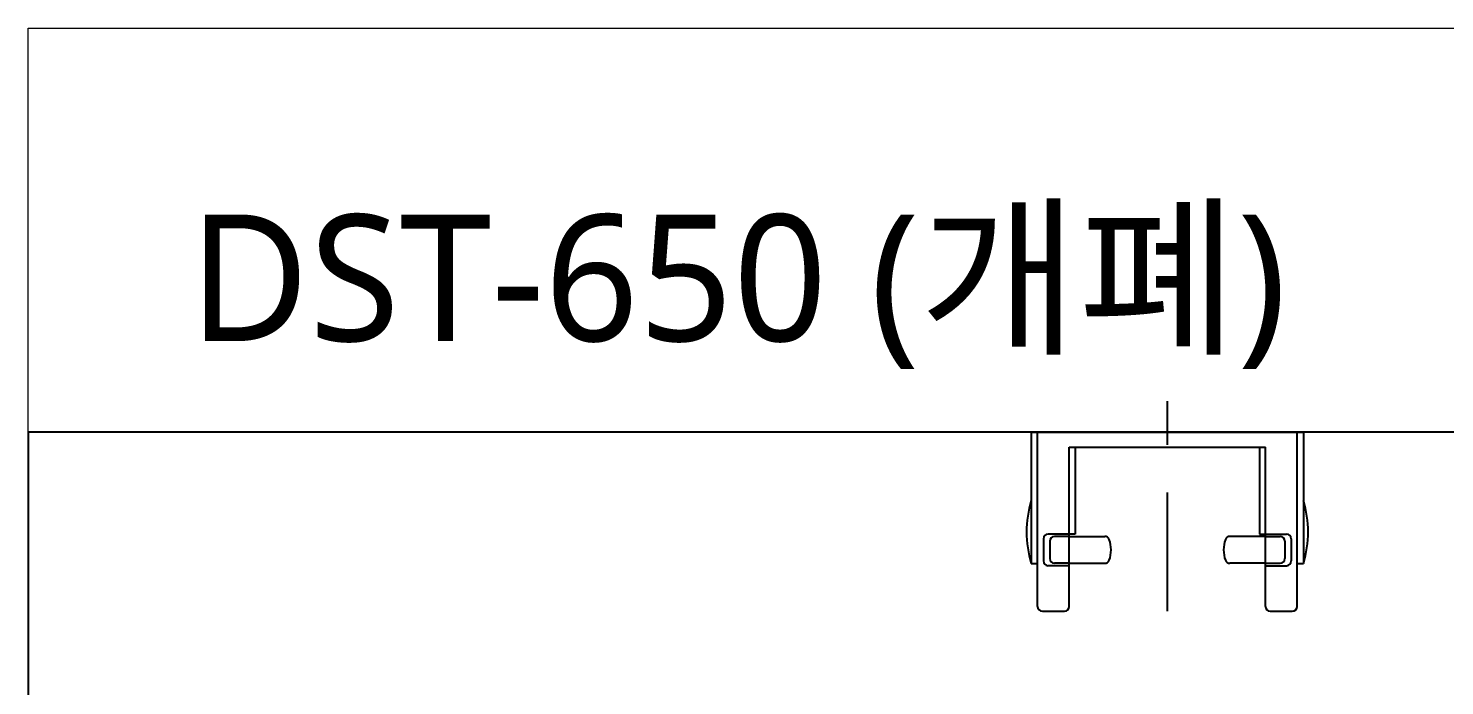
# Model space of a CAD drawing. Header units: millimetres. Extents: x 1416 to 7337, y -4252 to -1725.
# Drawn here: x 4702 to 5597, y -2140 to -1725 of the extents above; entities that cross this region are included whole.
import ezdxf

# ---------------------------------------------------------------- set-up
doc = ezdxf.new("R2010")
doc.units = ezdxf.units.MM
doc.header["$MEASUREMENT"] = 0
doc.linetypes.add('CENTER', pattern=[11, 5, -2, 2, -2])
doc.layers.add('3', color=3, linetype='Continuous', lineweight=15)
doc.layers.add('4', color=4, linetype='Continuous')
doc.layers.add('6', color=6, linetype='Continuous')
doc.styles.add('GHS', font='romans', dxfattribs={"bigfont": 'ghs'})

msp = doc.modelspace()

# ---------------------------------------------------------------- linework, layer by layer
at = {"color": 1, "linetype": 'CENTER', "ltscale": 15}
msp.add_line((5422.11285, -2093.00858), (5422.11285, -1960.24992), dxfattribs=at)
at = {"layer": '3', "color": 7}
msp.add_lwpolyline([(4702.11285, -1980.00858), (4702.11285, -1724.63271), (7337.25524, -1724.63271), (7337.25524, -3905.04316), (6629.61285, -3905.04316)], dxfattribs=at)
at = {"layer": '4'}
for p, q in [((5336.11285, -1980.00858), (5336.11285, -2063.00858)), ((5336.11285, -1980.00858), (5508.11285, -1980.00858)), ((5340.11285, -2090.00858), (5340.11285, -1980.00858)), ((5504.11285, -2090.00858), (5504.11285, -1980.00858)), ((5508.11285, -1980.00858), (5508.11285, -2063.00858)), ((5360.11285, -1989.31427), (5484.11285, -1989.31427)), ((5360.11285, -2090.00858), (5360.11285, -1989.31427)), ((5363.88537, -1989.31427), (5363.88537, -2044.31427)), ((5480.34033, -1989.31427), (5480.34033, -2044.31427)), ((5484.11285, -2090.00858), (5484.11285, -1989.31427)), ((5343.73805, -2047.31427), (5343.73805, -2061.31427)), ((5360.11285, -2044.31427), (5346.73805, -2044.31427)), ((5347.73805, -2048.81427), (5347.73805, -2059.81427)), ((5360.11285, -2045.81427), (5350.73805, -2045.81427)), ((5363.88537, -2044.31427), (5360.11285, -2044.31427)), ((5360.11285, -2045.81427), (5382.56778, -2045.81427)), ((5484.11285, -2045.81427), (5461.65792, -2045.81427)), ((5480.34033, -2044.31427), (5484.11285, -2044.31427)), ((5484.11285, -2044.31427), (5497.48765, -2044.31427)), ((5484.11285, -2045.81427), (5493.48765, -2045.81427)), ((5496.48765, -2048.81427), (5496.48765, -2059.81427)), ((5500.48765, -2047.31427), (5500.48765, -2061.31427)), ((5336.11285, -2063.00858), (5340.11285, -2063.00858)), ((5360.11285, -2064.31427), (5346.73805, -2064.31427)), ((5360.11285, -2062.81427), (5350.73805, -2062.81427)), ((5360.11285, -2062.81427), (5382.56778, -2062.81427)), ((5484.11285, -2062.81427), (5461.65792, -2062.81427)), ((5484.11285, -2062.81427), (5493.48765, -2062.81427)), ((5484.11285, -2064.31427), (5497.48765, -2064.31427)), ((5504.11285, -2063.00858), (5508.11285, -2063.00858)), ((5343.11285, -2093.00858), (5357.11285, -2093.00858)), ((5487.11285, -2093.00858), (5501.11285, -2093.00858))]:
    msp.add_line(p, q, dxfattribs=at)
for centre, radius, start, end in [((5401.2894, -2043.00858), 68.17612, 162.94090658, 197.05909342), ((5442.9363, -2043.00858), 68.17612, 342.94090658, 17.05909342), ((5346.73805, -2047.31427), 3, 90, 180), ((5350.73805, -2048.81427), 3, 90, 180), ((5382.56778, -2048.81427), 3, 20.74302765, 90), ((5368.04544, -2054.31427), 18.52895, 339.25697235, 20.74302765), ((5476.18025, -2054.31427), 18.52895, 159.25697235, 200.74302765), ((5461.65792, -2048.81427), 3, 90, 159.25697235), ((5493.48765, -2048.81427), 3, 0, 90), ((5497.48765, -2047.31427), 3, 0, 90), ((5346.73805, -2061.31427), 3, 180, 270), ((5350.73805, -2059.81427), 3, 180, 270), ((5382.56778, -2059.81427), 3, 270, 339.25697235), ((5461.65792, -2059.81427), 3, 200.74302765, 270), ((5493.48765, -2059.81427), 3, 270, 0), ((5497.48765, -2061.31427), 3, 270, 0), ((5343.11285, -2090.00858), 3, 180, 270), ((5357.11285, -2090.00858), 3, 270, 0), ((5487.11285, -2090.00858), 3, 180, 270), ((5501.11285, -2090.00858), 3, 270, 0)]:
    msp.add_arc(centre, radius, start, end, dxfattribs=at)
at = {"layer": '6'}
msp.add_lwpolyline([(5702.11285, -1980.00858), (4702.11285, -1980.00858), (4702.11285, -3905.04316), (6629.61285, -3905.04316), (6629.61285, -2880.04316)], dxfattribs=at)

# ---------------------------------------------------------------- texts
at = {"insert": (4803.59668, -1842.34492), "char_height": 80, "width": 994.6433475, "attachment_point": 1, "style": 'GHS'}
msp.add_mtext('{\\fNanumGothic|b0|i0|c0|p50;DST-6\\fNanumGothic|b0|i0|c129|p50;50 (개폐)}', dxfattribs=at)

doc.saveas('drawing.dxf')
